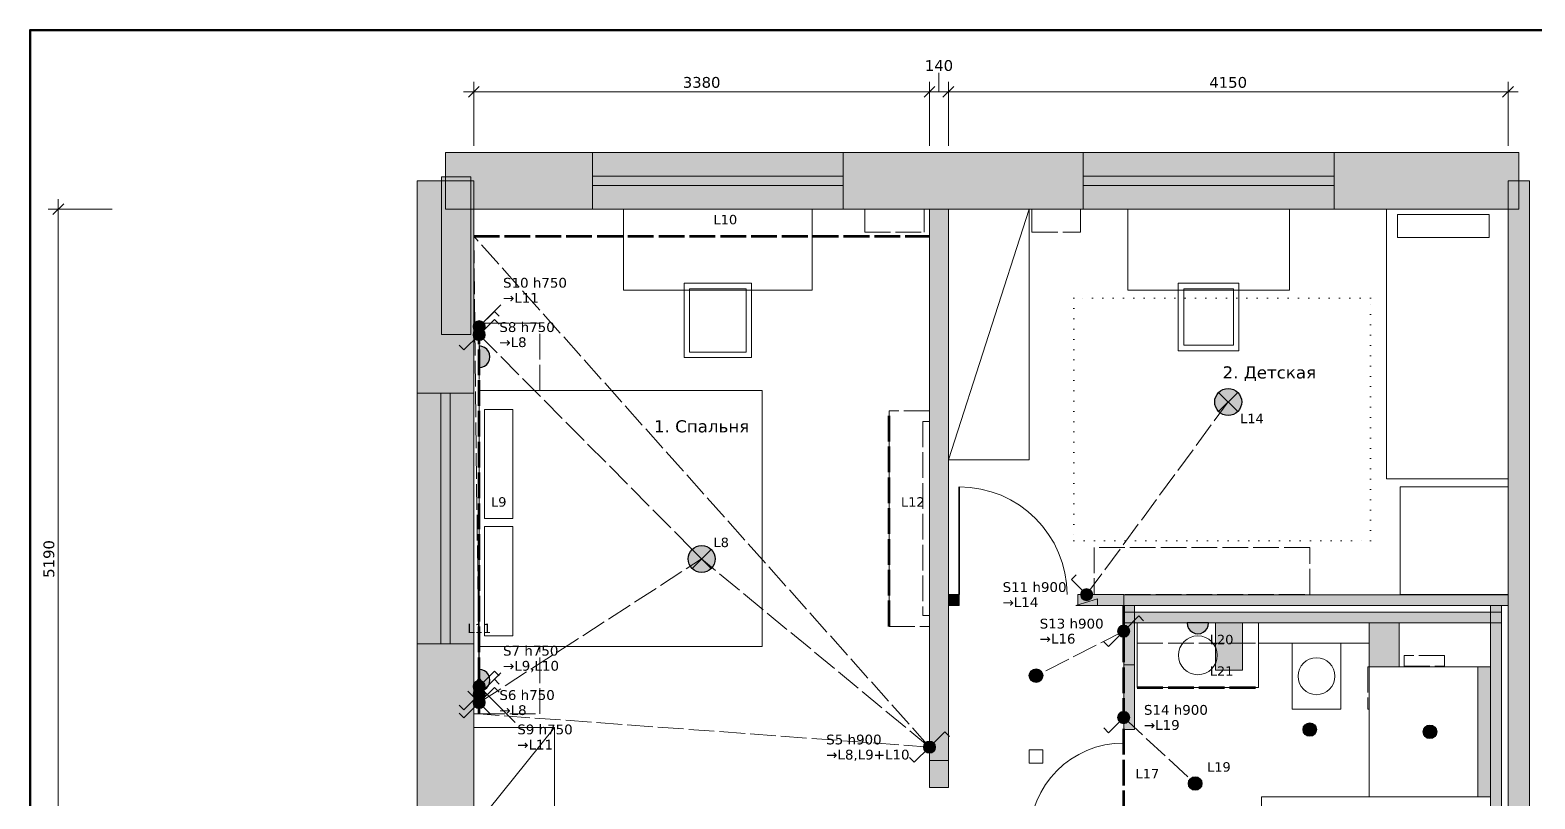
# Model space of a CAD drawing. Header units: millimetres. Extents: x 974 to 20750, y 51 to 14600.
# Drawn here: x 1000 to 12159, y 8896 to 14600 of the extents above; entities that cross this region are included whole.
import ezdxf
from ezdxf.enums import TextEntityAlignment as Align

# ---------------------------------------------------------------- set-up
doc = ezdxf.new("R2010")
doc.units = ezdxf.units.MM
doc.linetypes.add('DASHED', pattern=[1.524, 1.27, -0.254])
doc.linetypes.add('DOT', pattern=[0.508, 0, -0.508])
for name, color, linetype in [('AR-NEW', 5, 'CONTINUOUS'), ('AR-WALLS', 7, 'CONTINUOUS'), ('DIM', 7, 'CONTINUOUS'), ('EL-LIGHT', 30, 'CONTINUOUS'), ('FRAME', 7, 'CONTINUOUS'), ('FURN', 8, 'CONTINUOUS'), ('TEXT', 7, 'CONTINUOUS')]:
    doc.layers.add(name, color=color, linetype=linetype)
doc.styles.add('GOST', font='DejaVuSans.ttf')

msp = doc.modelspace()

# ---------------------------------------------------------------- hatches: boundary and pattern name
at = {"layer": 'AR-NEW', "true_color": 0xc4c4c4}
h = msp.add_hatch(color=7, dxfattribs=at)
h.dxf.hatch_style = 1
h.paths.add_polyline_path([(7810, 10331), (7810, 10411), (7890, 10411), (7890, 10331), (7810, 10331)])
h = msp.add_hatch(color=7, dxfattribs=at)
h.dxf.hatch_style = 1
h.paths.add_polyline_path([(9110, 10411), (9110, 10331), (8770, 10331), (8770, 10411), (9110, 10411)])
at = {"layer": 'AR-NEW', "true_color": 0xd4d4d4}
h = msp.add_hatch(color=7, dxfattribs=at)
h.dxf.hatch_style = 1
h.paths.add_polyline_path([(9990, 9851), (9990, 10201), (9791, 10201), (9791, 9851), (9990, 9851)])
h = msp.add_hatch(color=7, dxfattribs=at)
h.dxf.hatch_style = 1
h.paths.add_polyline_path([(11153, 9876), (11153, 10201), (10931, 10201), (10931, 9876), (11153, 9876)])
at = {"layer": 'AR-NEW', "true_color": 0xc4c4c4}
h = msp.add_hatch(color=7, dxfattribs=at)
h.dxf.hatch_style = 1
h.paths.add_polyline_path([(9190, 9410), (9190, 9891), (9110, 9891), (9110, 9410), (9190, 9410)])
at = {"layer": 'AR-NEW', "true_color": 0xd4d4d4}
h = msp.add_hatch(color=7, dxfattribs=at)
h.dxf.hatch_style = 1
h.paths.add_polyline_path([(11831, 8910), (11831, 9876), (11736, 9876), (11736, 8910), (11831, 8910)])
at = {"layer": 'AR-NEW', "true_color": 0xc4c4c4}
h = msp.add_hatch(color=7, dxfattribs=at)
h.dxf.hatch_style = 1
h.paths.add_polyline_path([(7810, 8981), (7810, 9180), (7670, 9180), (7670, 8981), (7810, 8981)])
at = {"layer": 'AR-WALLS', "true_color": 0x9a9a9a}
h = msp.add_hatch(color=7, dxfattribs=at)
h.dxf.hatch_style = 1
h.paths.add_polyline_path([(4080, 13691), (5170, 13691), (5170, 13271), (4080, 13271), (4080, 13691)])
at = {"layer": 'AR-WALLS', "true_color": 0xffffff}
h = msp.add_hatch(color=7, dxfattribs=at)
h.dxf.hatch_style = 1
h.paths.add_polyline_path([(5170, 13271), (7030, 13271), (7030, 13691), (5170, 13691)])
at = {"layer": 'AR-WALLS', "true_color": 0x9a9a9a}
h = msp.add_hatch(color=7, dxfattribs=at)
h.dxf.hatch_style = 1
h.paths.add_polyline_path([(7030, 13271), (7030, 13691), (8810, 13691), (8810, 13271), (7030, 13271)])
at = {"layer": 'AR-WALLS', "true_color": 0xffffff}
h = msp.add_hatch(color=7, dxfattribs=at)
h.dxf.hatch_style = 1
h.paths.add_polyline_path([(8810, 13271), (10671, 13271), (10671, 13691), (8810, 13691)])
at = {"layer": 'AR-WALLS', "true_color": 0x9a9a9a}
h = msp.add_hatch(color=7, dxfattribs=at)
h.dxf.hatch_style = 1
h.paths.add_polyline_path([(12040, 13271), (10671, 13271), (10671, 13691), (12040, 13691), (12040, 13271)])
h = msp.add_hatch(color=7, dxfattribs=at)
h.dxf.hatch_style = 1
h.paths.add_polyline_path([(4269, 12341), (4269, 13511), (4050, 13511), (4050, 12341), (4269, 12341)])
h = msp.add_hatch(color=7, dxfattribs=at)
h.dxf.hatch_style = 1
h.paths.add_polyline_path([(4290, 13481), (4290, 11906), (3870, 11906), (3870, 13481), (4290, 13481)])
h = msp.add_hatch(color=7, dxfattribs=at)
h.dxf.hatch_style = 1
h.paths.add_polyline_path([(12120, 6290), (12120, 13481), (11960, 13481), (11960, 6290), (12120, 6290)])
h = msp.add_hatch(color=7, dxfattribs=at)
h.dxf.hatch_style = 1
h.paths.add_polyline_path([(7670, 13271), (7810, 13271), (7810, 9180), (7670, 9180), (7670, 13271)])
at = {"layer": 'AR-WALLS', "true_color": 0xffffff}
h = msp.add_hatch(color=7, dxfattribs=at)
h.dxf.hatch_style = 1
h.paths.add_polyline_path([(3870, 10046), (4290, 10046), (4290, 11906), (3870, 11906)])
at = {"layer": 'AR-WALLS', "true_color": 0x9a9a9a}
h = msp.add_hatch(color=7, dxfattribs=at)
h.dxf.hatch_style = 1
h.paths.add_polyline_path([(11960, 10330), (11960, 10410), (9110, 10410), (9110, 10330), (11960, 10330)])
h = msp.add_hatch(color=7, dxfattribs=at)
h.dxf.hatch_style = 1
h.paths.add_polyline_path([(9190, 10330), (9190, 9891), (9110, 9891), (9110, 10330), (9190, 10330)])
h = msp.add_hatch(color=7, dxfattribs=at)
h.dxf.hatch_style = 1
h.paths.add_polyline_path([(11911, 10201), (11911, 10281), (9110, 10281), (9110, 10201), (11911, 10201)])
h = msp.add_hatch(color=7, dxfattribs=at)
h.dxf.hatch_style = 1
h.paths.add_polyline_path([(11911, 6371), (11911, 10330), (11831, 10330), (11831, 6371), (11911, 6371)])
h = msp.add_hatch(color=7, dxfattribs=at)
h.dxf.hatch_style = 1
h.paths.add_polyline_path([(3870, 10046), (4290, 10046), (4290, 6810), (3870, 6810), (3870, 10046)])
at = {"layer": 'EL-LIGHT', "true_color": 0xb8860b}
h = msp.add_hatch(color=7, dxfattribs=at)
h.dxf.hatch_style = 1
edge = h.paths.add_edge_path()
edge.add_arc((4330, 12400), 45, 0, 360)
h = msp.add_hatch(color=7, dxfattribs=at)
h.dxf.hatch_style = 1
edge = h.paths.add_edge_path()
edge.add_arc((4330, 12340), 45, 0, 360)
at = {"layer": 'EL-LIGHT', "true_color": 0x9a9a9a}
h = msp.add_hatch(color=7, dxfattribs=at)
h.dxf.hatch_style = 1
h.paths.add_polyline_path([(4330, 12096), (4351, 12099), (4370, 12107), (4387, 12119), (4399, 12136), (4407, 12155), (4410, 12176), (4407, 12197), (4399, 12216), (4387, 12233), (4370, 12245), (4351, 12253), (4330, 12256)])
at = {"layer": 'EL-LIGHT', "true_color": 0xffffff}
h = msp.add_hatch(color=7, dxfattribs=at)
h.dxf.hatch_style = 1
edge = h.paths.add_edge_path()
edge.add_arc((9885, 11841), 100, 0, 360)
h = msp.add_hatch(color=7, dxfattribs=at)
h.dxf.hatch_style = 1
edge = h.paths.add_edge_path()
edge.add_arc((5980, 10676), 100, 0, 360)
at = {"layer": 'EL-LIGHT', "true_color": 0xb8860b}
h = msp.add_hatch(color=7, dxfattribs=at)
h.dxf.hatch_style = 1
h.paths.add_polyline_path([(8755, 10331), (8915, 10331), (8915, 10381)])
h = msp.add_hatch(color=7, dxfattribs=at)
h.dxf.hatch_style = 1
edge = h.paths.add_edge_path()
edge.add_arc((8835, 10411), 45, 0, 360)
h = msp.add_hatch(color=7, dxfattribs=at)
h.dxf.hatch_style = 1
edge = h.paths.add_edge_path()
edge.add_arc((9110, 10140), 45, 0, 360)
at = {"layer": 'EL-LIGHT', "true_color": 0x9a9a9a}
h = msp.add_hatch(color=7, dxfattribs=at)
h.dxf.hatch_style = 1
h.paths.add_polyline_path([(9580, 10201), (9583, 10180), (9591, 10161), (9603, 10144), (9620, 10132), (9639, 10124), (9660, 10121), (9681, 10124), (9700, 10132), (9717, 10144), (9729, 10161), (9737, 10180), (9740, 10201)])
h = msp.add_hatch(color=7, dxfattribs=at)
h.dxf.hatch_style = 1
h.paths.add_polyline_path([(4330, 9696), (4351, 9699), (4370, 9707), (4387, 9719), (4399, 9736), (4407, 9755), (4410, 9776), (4407, 9797), (4399, 9816), (4387, 9833), (4370, 9845), (4351, 9853), (4330, 9856)])
at = {"layer": 'EL-LIGHT', "true_color": 0xffffff}
h = msp.add_hatch(color=7, dxfattribs=at)
h.dxf.hatch_style = 1
edge = h.paths.add_edge_path()
edge.add_arc((8460, 9810), 50, 0, 360)
at = {"layer": 'EL-LIGHT', "true_color": 0x9a9a9a}
h = msp.add_hatch(color=7, dxfattribs=at)
h.dxf.hatch_style = 1
edge = h.paths.add_edge_path()
edge.add_arc((8460, 9810), 17.5, 0, 360)
at = {"layer": 'EL-LIGHT', "true_color": 0xb8860b}
h = msp.add_hatch(color=7, dxfattribs=at)
h.dxf.hatch_style = 1
edge = h.paths.add_edge_path()
edge.add_arc((4330, 9730), 45, 0, 360)
h = msp.add_hatch(color=7, dxfattribs=at)
h.dxf.hatch_style = 1
edge = h.paths.add_edge_path()
edge.add_arc((4330, 9670), 45, 0, 360)
h = msp.add_hatch(color=7, dxfattribs=at)
h.dxf.hatch_style = 1
edge = h.paths.add_edge_path()
edge.add_arc((4330, 9610), 45, 0, 360)
h = msp.add_hatch(color=7, dxfattribs=at)
h.dxf.hatch_style = 1
edge = h.paths.add_edge_path()
edge.add_arc((9110, 9500), 45, 0, 360)
at = {"layer": 'EL-LIGHT', "true_color": 0xffffff}
h = msp.add_hatch(color=7, dxfattribs=at)
h.dxf.hatch_style = 1
edge = h.paths.add_edge_path()
edge.add_arc((10490, 9410), 50, 0, 360)
at = {"layer": 'EL-LIGHT', "true_color": 0x9a9a9a}
h = msp.add_hatch(color=7, dxfattribs=at)
h.dxf.hatch_style = 1
edge = h.paths.add_edge_path()
edge.add_arc((10490, 9410), 17.5, 0, 360)
at = {"layer": 'EL-LIGHT', "true_color": 0xffffff}
h = msp.add_hatch(color=7, dxfattribs=at)
h.dxf.hatch_style = 1
edge = h.paths.add_edge_path()
edge.add_arc((11381, 9393), 50, 0, 360)
at = {"layer": 'EL-LIGHT', "true_color": 0x9a9a9a}
h = msp.add_hatch(color=7, dxfattribs=at)
h.dxf.hatch_style = 1
edge = h.paths.add_edge_path()
edge.add_arc((11381, 9393), 17.5, 0, 360)
at = {"layer": 'EL-LIGHT', "true_color": 0xb8860b}
h = msp.add_hatch(color=7, dxfattribs=at)
h.dxf.hatch_style = 1
edge = h.paths.add_edge_path()
edge.add_arc((7670, 9280), 45, 0, 360)
at = {"layer": 'EL-LIGHT', "true_color": 0xffffff}
h = msp.add_hatch(color=7, dxfattribs=at)
h.dxf.hatch_style = 1
edge = h.paths.add_edge_path()
edge.add_arc((9640, 9010), 50, 0, 360)
at = {"layer": 'EL-LIGHT', "true_color": 0x9a9a9a}
h = msp.add_hatch(color=7, dxfattribs=at)
h.dxf.hatch_style = 1
edge = h.paths.add_edge_path()
edge.add_arc((9640, 9010), 17.5, 0, 360)
at = {"layer": 'TEXT', "true_color": 0xb8860b}
h = msp.add_hatch(color=7, dxfattribs=at)
h.dxf.hatch_style = 1
edge = h.paths.add_edge_path()
edge.add_arc((4330, 12400), 12.5, 0, 360)
at = {"layer": 'TEXT', "true_color": 0x393b79}
h = msp.add_hatch(color=7, dxfattribs=at)
h.dxf.hatch_style = 1
edge = h.paths.add_edge_path()
edge.add_arc((4330, 9776), 12.5, 0, 360)
at = {"layer": 'TEXT', "true_color": 0xb8860b}
h = msp.add_hatch(color=7, dxfattribs=at)
h.dxf.hatch_style = 1
edge = h.paths.add_edge_path()
edge.add_arc((4330, 9730), 12.5, 0, 360)
h = msp.add_hatch(color=7, dxfattribs=at)
h.dxf.hatch_style = 1
edge = h.paths.add_edge_path()
edge.add_arc((4330, 9670), 12.5, 0, 360)

# ---------------------------------------------------------------- linework, layer by layer
at = {"layer": 'AR-NEW', "lineweight": 15, "true_color": 0x7f7f7f}
for points in [[(7810, 10331), (7810, 10411), (7890, 10411), (7890, 10331), (7810, 10331)], [(9110, 10411), (9110, 10331), (8770, 10331), (8770, 10411), (9110, 10411)], [(9190, 9410), (9190, 9891), (9110, 9891), (9110, 9410), (9190, 9410)], [(7810, 8981), (7810, 9180), (7670, 9180), (7670, 8981), (7810, 8981)]]:
    msp.add_lwpolyline(points, close=True, dxfattribs=at)
at = {"layer": 'AR-NEW', "lineweight": 13, "true_color": 0x8f8f8f}
for points in [[(9990, 9851), (9990, 10201), (9791, 10201), (9791, 9851), (9990, 9851)], [(11153, 9876), (11153, 10201), (10931, 10201), (10931, 9876), (11153, 9876)], [(11831, 8910), (11831, 9876), (11736, 9876), (11736, 8910), (11831, 8910)]]:
    msp.add_lwpolyline(points, close=True, dxfattribs=at)
at = {"layer": 'AR-WALLS', "lineweight": 15, "true_color": 0x7f7f7f}
for points in [[(4080, 13691), (5170, 13691), (5170, 13271), (4080, 13271), (4080, 13691)], [(7030, 13271), (7030, 13691), (8810, 13691), (8810, 13271), (7030, 13271)], [(12040, 13271), (10671, 13271), (10671, 13691), (12040, 13691), (12040, 13271)], [(4269, 12341), (4269, 13511), (4050, 13511), (4050, 12341), (4269, 12341)], [(4290, 13481), (4290, 11906), (3870, 11906), (3870, 13481), (4290, 13481)], [(12120, 6290), (12120, 13481), (11960, 13481), (11960, 6290), (12120, 6290)], [(7670, 13271), (7810, 13271), (7810, 9180), (7670, 9180), (7670, 13271)], [(11960, 10330), (11960, 10410), (9110, 10410), (9110, 10330), (11960, 10330)], [(9190, 10330), (9190, 9891), (9110, 9891), (9110, 10330), (9190, 10330)], [(11911, 10201), (11911, 10281), (9110, 10281), (9110, 10201), (11911, 10201)], [(11911, 6371), (11911, 10330), (11831, 10330), (11831, 6371), (11911, 6371)], [(3870, 10046), (4290, 10046), (4290, 6810), (3870, 6810), (3870, 10046)]]:
    msp.add_lwpolyline(points, close=True, dxfattribs=at)
at = {"layer": 'AR-WALLS', "lineweight": 20, "true_color": 0x9a9a9a}
for points in [[(5170, 13271), (7030, 13271), (7030, 13691), (5170, 13691)], [(8810, 13271), (10671, 13271), (10671, 13691), (8810, 13691)], [(3870, 10046), (4290, 10046), (4290, 11906), (3870, 11906)]]:
    msp.add_lwpolyline(points, close=True, dxfattribs=at)
at = {"layer": 'AR-WALLS', "lineweight": 15, "true_color": 0x9a9a9a}
for points in [[(5170, 13515), (7030, 13515)], [(8810, 13515), (10671, 13515)], [(5170, 13447), (7030, 13447)], [(8810, 13447), (10671, 13447)], [(4046, 10046), (4046, 11906)], [(4114, 10046), (4114, 11906)]]:
    msp.add_lwpolyline(points, dxfattribs=at)
at = {"layer": 'AR-WALLS', "lineweight": 35, "true_color": 0x9a9a9a}
msp.add_lwpolyline([(7890, 10411), (7890, 11211)], dxfattribs=at)
at = {"layer": 'AR-WALLS', "lineweight": 15, "true_color": 0x9a9a9a}
for centre, radius, start, end in [((7890, 10411), 800, 0, 90), ((9110, 8610), 700, 90, 180)]:
    msp.add_arc(centre, radius, start, end, dxfattribs=at)
at = {"layer": 'DIM', "color": 7, "lineweight": 35}
for points in [[(4250, 14102), (4330, 14182)], [(7630, 14102), (7710, 14182)], [(7770, 14102), (7850, 14182)], [(11920, 14102), (12000, 14182)], [(1169, 13231), (1249, 13311)]]:
    msp.add_lwpolyline(points, dxfattribs=at)
at = {"layer": 'DIM', "color": 7, "lineweight": 15}
for points in [[(4290, 13742), (4290, 14217)], [(7670, 13742), (7670, 14217)], [(7810, 13742), (7810, 14217)], [(11960, 13742), (11960, 14217)], [(4215, 14142), (12035, 14142)], [(1209, 4285), (1209, 13346)], [(1609, 13271), (1134, 13271)]]:
    msp.add_lwpolyline(points, dxfattribs=at)
at = {"layer": 'DIM', "color": 7, "lineweight": 13}
msp.add_lwpolyline([(7740, 14142), (7740, 14282)], dxfattribs=at)
at = {"layer": 'EL-LIGHT', "linetype": 'DASHED', "lineweight": 60, "ltscale": 150, "true_color": 0x9a9a9a}
for points in [[(4290, 13071), (7670, 13071)], [(4330, 9526), (4330, 12426)], [(7370, 10176), (7370, 11776)], [(9110, 8081), (9110, 10331)], [(9210, 9721), (10110, 9721)]]:
    msp.add_lwpolyline(points, dxfattribs=at)
at = {"layer": 'EL-LIGHT', "linetype": 'DASHED', "lineweight": 20, "ltscale": 150, "true_color": 0x7f7f7f}
for points in [[(7670, 9280), (4290, 13071)], [(4330, 9670), (4290, 13071)]]:
    msp.add_lwpolyline(points, dxfattribs=at)
at = {"layer": 'EL-LIGHT', "lineweight": 30, "true_color": 0xb8860b}
for points in [[(4330, 12400), (4443, 12513)], [(4443, 12513), (4478, 12478)], [(4330, 12340), (4443, 12453)], [(4443, 12453), (4478, 12418)], [(4330, 12340), (4217, 12227)], [(4217, 12227), (4182, 12262)], [(8722, 10524), (8757, 10559)], [(8835, 10411), (8722, 10524)], [(9110, 10140), (9223, 10253)], [(9223, 10253), (9258, 10218)], [(8997, 10027), (8962, 10062)], [(9110, 10140), (8997, 10027)], [(4330, 9730), (4443, 9843)], [(4443, 9843), (4478, 9808)], [(4330, 9670), (4443, 9783)], [(4330, 9610), (4443, 9723)], [(4443, 9783), (4478, 9748)], [(4443, 9723), (4478, 9688)], [(4330, 9670), (4217, 9557)], [(4330, 9610), (4217, 9497)], [(4217, 9557), (4182, 9592)], [(4217, 9497), (4182, 9532)], [(9110, 9500), (8997, 9387)], [(7670, 9280), (7783, 9393)], [(7783, 9393), (7818, 9358)], [(8997, 9387), (8962, 9422)], [(7670, 9280), (7557, 9167)], [(7557, 9167), (7522, 9202)]]:
    msp.add_lwpolyline(points, dxfattribs=at)
at = {"layer": 'EL-LIGHT', "linetype": 'DASHED', "lineweight": 20, "ltscale": 150, "true_color": 0x393b79}
for points in [[(4330, 12400), (4330, 12176)], [(4330, 9730), (4330, 9776)]]:
    msp.add_lwpolyline(points, dxfattribs=at)
at = {"layer": 'EL-LIGHT', "linetype": 'DASHED', "lineweight": 20, "ltscale": 150, "true_color": 0x17becf}
for points in [[(4330, 12340), (5980, 10676)], [(4330, 9610), (5980, 10676)], [(7670, 9280), (5980, 10676)]]:
    msp.add_lwpolyline(points, dxfattribs=at)
at = {"layer": 'EL-LIGHT', "lineweight": 30, "true_color": 0x9a9a9a}
for points in [[(4330, 12096), (4351, 12099), (4370, 12107), (4387, 12119), (4399, 12136), (4407, 12155), (4410, 12176), (4407, 12197), (4399, 12216), (4387, 12233), (4370, 12245), (4351, 12253), (4330, 12256)], [(9580, 10201), (9583, 10180), (9591, 10161), (9603, 10144), (9620, 10132), (9639, 10124), (9660, 10121), (9681, 10124), (9700, 10132), (9717, 10144), (9729, 10161), (9737, 10180), (9740, 10201)], [(4330, 9696), (4351, 9699), (4370, 9707), (4387, 9719), (4399, 9736), (4407, 9755), (4410, 9776), (4407, 9797), (4399, 9816), (4387, 9833), (4370, 9845), (4351, 9853), (4330, 9856)]]:
    msp.add_lwpolyline(points, close=True, dxfattribs=at)
at = {"layer": 'EL-LIGHT', "linetype": 'DASHED', "lineweight": 20, "ltscale": 150, "true_color": 0x843c39}
msp.add_lwpolyline([(8835, 10411), (9885, 11841)], dxfattribs=at)
at = {"layer": 'EL-LIGHT', "lineweight": 20, "true_color": 0x9a9a9a}
for points in [[(9814, 11770), (9956, 11912)], [(9814, 11912), (9956, 11770)], [(5909, 10605), (6051, 10747)], [(5909, 10747), (6051, 10605)]]:
    msp.add_lwpolyline(points, dxfattribs=at)
at = {"layer": 'EL-LIGHT', "lineweight": 13, "true_color": 0xb8860b}
msp.add_lwpolyline([(8755, 10331), (8915, 10331), (8915, 10381)], close=True, dxfattribs=at)
at = {"layer": 'EL-LIGHT', "linetype": 'DASHED', "lineweight": 20, "ltscale": 150, "true_color": 0x3182bd}
msp.add_lwpolyline([(9110, 10140), (8460, 9810)], dxfattribs=at)
at = {"layer": 'EL-LIGHT', "lineweight": 25, "true_color": 0xb8860b}
msp.add_lwpolyline([(4415, 9525), (4245, 9695)], dxfattribs=at)
at = {"layer": 'EL-LIGHT', "linetype": 'DASHED', "lineweight": 20, "ltscale": 150, "true_color": 0xbcbd22}
for points in [[(4330, 9670), (4330, 9526)], [(7670, 9280), (4330, 9526)]]:
    msp.add_lwpolyline(points, dxfattribs=at)
at = {"layer": 'EL-LIGHT', "linetype": 'DASHED', "lineweight": 20, "ltscale": 150, "true_color": 0x756bb1}
msp.add_lwpolyline([(9110, 9500), (9640, 9010)], dxfattribs=at)
at = {"layer": 'EL-LIGHT', "lineweight": 20, "true_color": 0xb8860b}
for centre in [(4330, 12400), (4330, 12340), (8835, 10411), (9110, 10140), (4330, 9730), (4330, 9670), (4330, 9610), (9110, 9500), (7670, 9280)]:
    msp.add_circle(centre, 45, dxfattribs=at)
at = {"layer": 'EL-LIGHT', "lineweight": 30, "true_color": 0x9a9a9a}
for centre in [(9885, 11841), (5980, 10676)]:
    msp.add_circle(centre, 100, dxfattribs=at)
at = {"layer": 'EL-LIGHT', "lineweight": 25, "true_color": 0x9a9a9a}
for centre in [(8460, 9810), (10490, 9410), (11381, 9393), (9640, 9010)]:
    msp.add_circle(centre, 50, dxfattribs=at)
at = {"layer": 'EL-LIGHT', "lineweight": 13, "true_color": 0x9a9a9a}
for centre in [(8460, 9810), (10490, 9410), (11381, 9393), (9640, 9010)]:
    msp.add_circle(centre, 17.5, dxfattribs=at)
at = {"layer": 'FRAME', "color": 7, "lineweight": 50}
msp.add_lwpolyline([(1000, 250), (20750, 250), (20750, 14600), (1000, 14600)], close=True, dxfattribs=at)
at = {"layer": 'FURN', "lineweight": 15, "true_color": 0xb8b8b8}
for points in [[(5400, 12671), (6800, 12671), (6800, 13271), (5400, 13271)], [(7810, 11411), (8410, 11411), (8410, 13271), (7810, 13271)], [(9140, 12671), (10340, 12671), (10340, 13271), (9140, 13271)], [(11060, 11271), (11960, 11271), (11960, 13271), (11060, 13271)], [(5850, 12171), (6350, 12171), (6350, 12721), (5850, 12721)], [(9515, 12221), (9965, 12221), (9965, 12721), (9515, 12721)], [(4330, 10026), (6430, 10026), (6430, 11926), (4330, 11926)], [(11160, 10411), (11960, 10411), (11960, 11211), (11160, 11211)], [(9210, 9721), (10110, 9721), (10110, 10201), (9210, 10201)], [(10110, 10051), (10931, 10051), (10931, 10201), (10110, 10201)], [(10360, 9561), (10720, 9561), (10720, 10051), (10360, 10051)], [(10931, 8910), (11736, 8910), (11736, 9876), (10931, 9876)], [(11736, 8910), (11831, 8910), (11831, 9876), (11736, 9876)], [(4290, 8681), (4890, 8681), (4890, 9426), (4290, 9426)], [(10131, 8160), (11831, 8160), (11831, 8910), (10131, 8910)]]:
    msp.add_lwpolyline(points, close=True, dxfattribs=at)
at = {"layer": 'FURN', "linetype": 'DASHED', "lineweight": 15, "ltscale": 150, "true_color": 0xb8b8b8}
for points in [[(7190, 13101), (7630, 13101), (7630, 13271), (7190, 13271)], [(8430, 13101), (8790, 13101), (8790, 13271), (8430, 13271)], [(4290, 9526), (4330, 9526), (4330, 12426), (4290, 12426)], [(4330, 11926), (4780, 11926), (4780, 12426), (4330, 12426)], [(7370, 10176), (7670, 10176), (7670, 11776), (7370, 11776)], [(7620, 10256), (7670, 10256), (7670, 11696), (7620, 11696)], [(8890, 10411), (10490, 10411), (10490, 10761), (8890, 10761)], [(9210, 10051), (10110, 10051), (10110, 10201), (9210, 10201)], [(4330, 9526), (4780, 9526), (4780, 10026), (4330, 10026)], [(11190, 9880), (11490, 9880), (11490, 9960), (11190, 9960)], [(10921, 9561), (10931, 9561), (10931, 9876), (10921, 9876)], [(8410, 9160), (8510, 9160), (8510, 9260), (8410, 9260)]]:
    msp.add_lwpolyline(points, close=True, dxfattribs=at)
at = {"layer": 'FURN', "lineweight": 13, "true_color": 0xb8b8b8}
for points in [[(7810, 11411), (8410, 13271)], [(4290, 8681), (4890, 9426)]]:
    msp.add_lwpolyline(points, dxfattribs=at)
for points in [[(11140, 13061), (11820, 13061), (11820, 13231), (11140, 13231)], [(5890, 12211), (6310, 12211), (6310, 12681), (5890, 12681)], [(9555, 12261), (9925, 12261), (9925, 12681), (9555, 12681)], [(4370, 10976), (4580, 10976), (4580, 11786), (4370, 11786)], [(4370, 10106), (4580, 10106), (4580, 10916), (4370, 10916)]]:
    msp.add_lwpolyline(points, close=True, dxfattribs=at)
at = {"layer": 'FURN', "linetype": 'DOT', "lineweight": 15, "ltscale": 150, "true_color": 0xb8b8b8}
msp.add_lwpolyline([(8740, 10810), (10940, 10810), (10940, 12610), (8740, 12610)], close=True, dxfattribs=at)
at = {"layer": 'FURN', "lineweight": 13, "true_color": 0xb8b8b8}
for centre, radius in [((9660, 9961), 144), ((10540, 9806), 137)]:
    msp.add_circle(centre, radius, dxfattribs=at)
at = {"layer": 'TEXT', "lineweight": 15, "true_color": 0xb8860b}
for points in [[(4330, 12400), (4492, 12562)], [(4330, 9670), (4492, 9832)], [(4330, 9730), (4598, 9462)]]:
    msp.add_lwpolyline(points, dxfattribs=at)
at = {"layer": 'TEXT', "lineweight": 15, "true_color": 0x393b79}
msp.add_lwpolyline([(4330, 9776), (4330, 10111)], dxfattribs=at)
at = {"layer": 'TEXT', "lineweight": 13, "true_color": 0xb8860b}
for centre in [(4330, 12400), (4330, 9730), (4330, 9670)]:
    msp.add_circle(centre, 12.5, dxfattribs=at)
at = {"layer": 'TEXT', "lineweight": 13, "true_color": 0x393b79}
msp.add_circle((4330, 9776), 12.5, dxfattribs=at)

# ---------------------------------------------------------------- texts
at = {"layer": 'DIM', "color": 7, "style": 'GOST'}
for s, p in [('140', (7740, 14297)), ('3380', (5980, 14172)), ('4150', (9885, 14172))]:
    msp.add_text(s, height=80, dxfattribs=at).set_placement(p, align=Align.CENTER)
msp.add_text('5190', height=80, rotation=90, dxfattribs=at).set_placement((1179, 10676), align=Align.CENTER)
at = {"layer": 'TEXT', "true_color": 0x7f7f7f, "style": 'GOST'}
msp.add_text('L10', height=70, dxfattribs=at).set_placement((6068, 13159))
at = {"layer": 'TEXT', "true_color": 0xb8860b, "style": 'GOST'}
for s, p in [('S10 h750', (4507, 12689)), ('→L11', (4507, 12577)), ('S8 h750', (4480, 12360)), ('→L8', (4480, 12248)), ('S11 h900', (8212, 10431)), ('→L14', (8212, 10319)), ('S13 h900', (8487, 10160)), ('→L16', (8487, 10048)), ('S7 h750', (4507, 9959)), ('→L9,L10', (4507, 9847)), ('S6 h750', (4480, 9630)), ('→L8', (4480, 9518)), ('S14 h900', (9260, 9520)), ('S9 h750', (4613, 9375)), ('S5 h900', (6904, 9300)), ('→L19', (9260, 9408)), ('→L11', (4613, 9262)), ('→L8,L9+L10', (6904, 9188))]:
    msp.add_text(s, height=72.5, dxfattribs=at).set_placement(p)
at = {"layer": 'TEXT', "true_color": 0x555555, "style": 'GOST'}
for s, p in [('2. Детская', (10190, 12015)), ('1. Спальня', (5980, 11615))]:
    msp.add_text(s, height=90, dxfattribs=at).set_placement(p, align=Align.CENTER)
at = {"layer": 'TEXT', "true_color": 0x843c39, "style": 'GOST'}
msp.add_text('L14', height=70, dxfattribs=at).set_placement((9973, 11683))
at = {"layer": 'TEXT', "true_color": 0xbcbd22, "style": 'GOST'}
msp.add_text('L9', height=70, dxfattribs=at).set_placement((4418, 11064))
at = {"layer": 'TEXT', "true_color": 0x637939, "style": 'GOST'}
msp.add_text('L12', height=70, dxfattribs=at).set_placement((7458, 11064))
at = {"layer": 'TEXT', "true_color": 0x17becf, "style": 'GOST'}
msp.add_text('L8', height=70, dxfattribs=at).set_placement((6068, 10764))
at = {"layer": 'TEXT', "true_color": 0x393b79, "style": 'GOST'}
msp.add_text('L11', height=70, dxfattribs=at).set_placement((4244, 10126))
at = {"layer": 'TEXT', "true_color": 0x636363, "style": 'GOST'}
msp.add_text('L20', height=70, dxfattribs=at).set_placement((9748, 10043))
at = {"layer": 'TEXT', "true_color": 0x6baed6, "style": 'GOST'}
msp.add_text('L21', height=70, dxfattribs=at).set_placement((9748, 9809))
at = {"layer": 'TEXT', "true_color": 0x756bb1, "style": 'GOST'}
msp.add_text('L19', height=70, dxfattribs=at).set_placement((9728, 9098))
at = {"layer": 'TEXT', "true_color": 0xe6550d, "style": 'GOST'}
msp.add_text('L17', height=70, dxfattribs=at).set_placement((9198, 9048))

doc.saveas('drawing.dxf')
